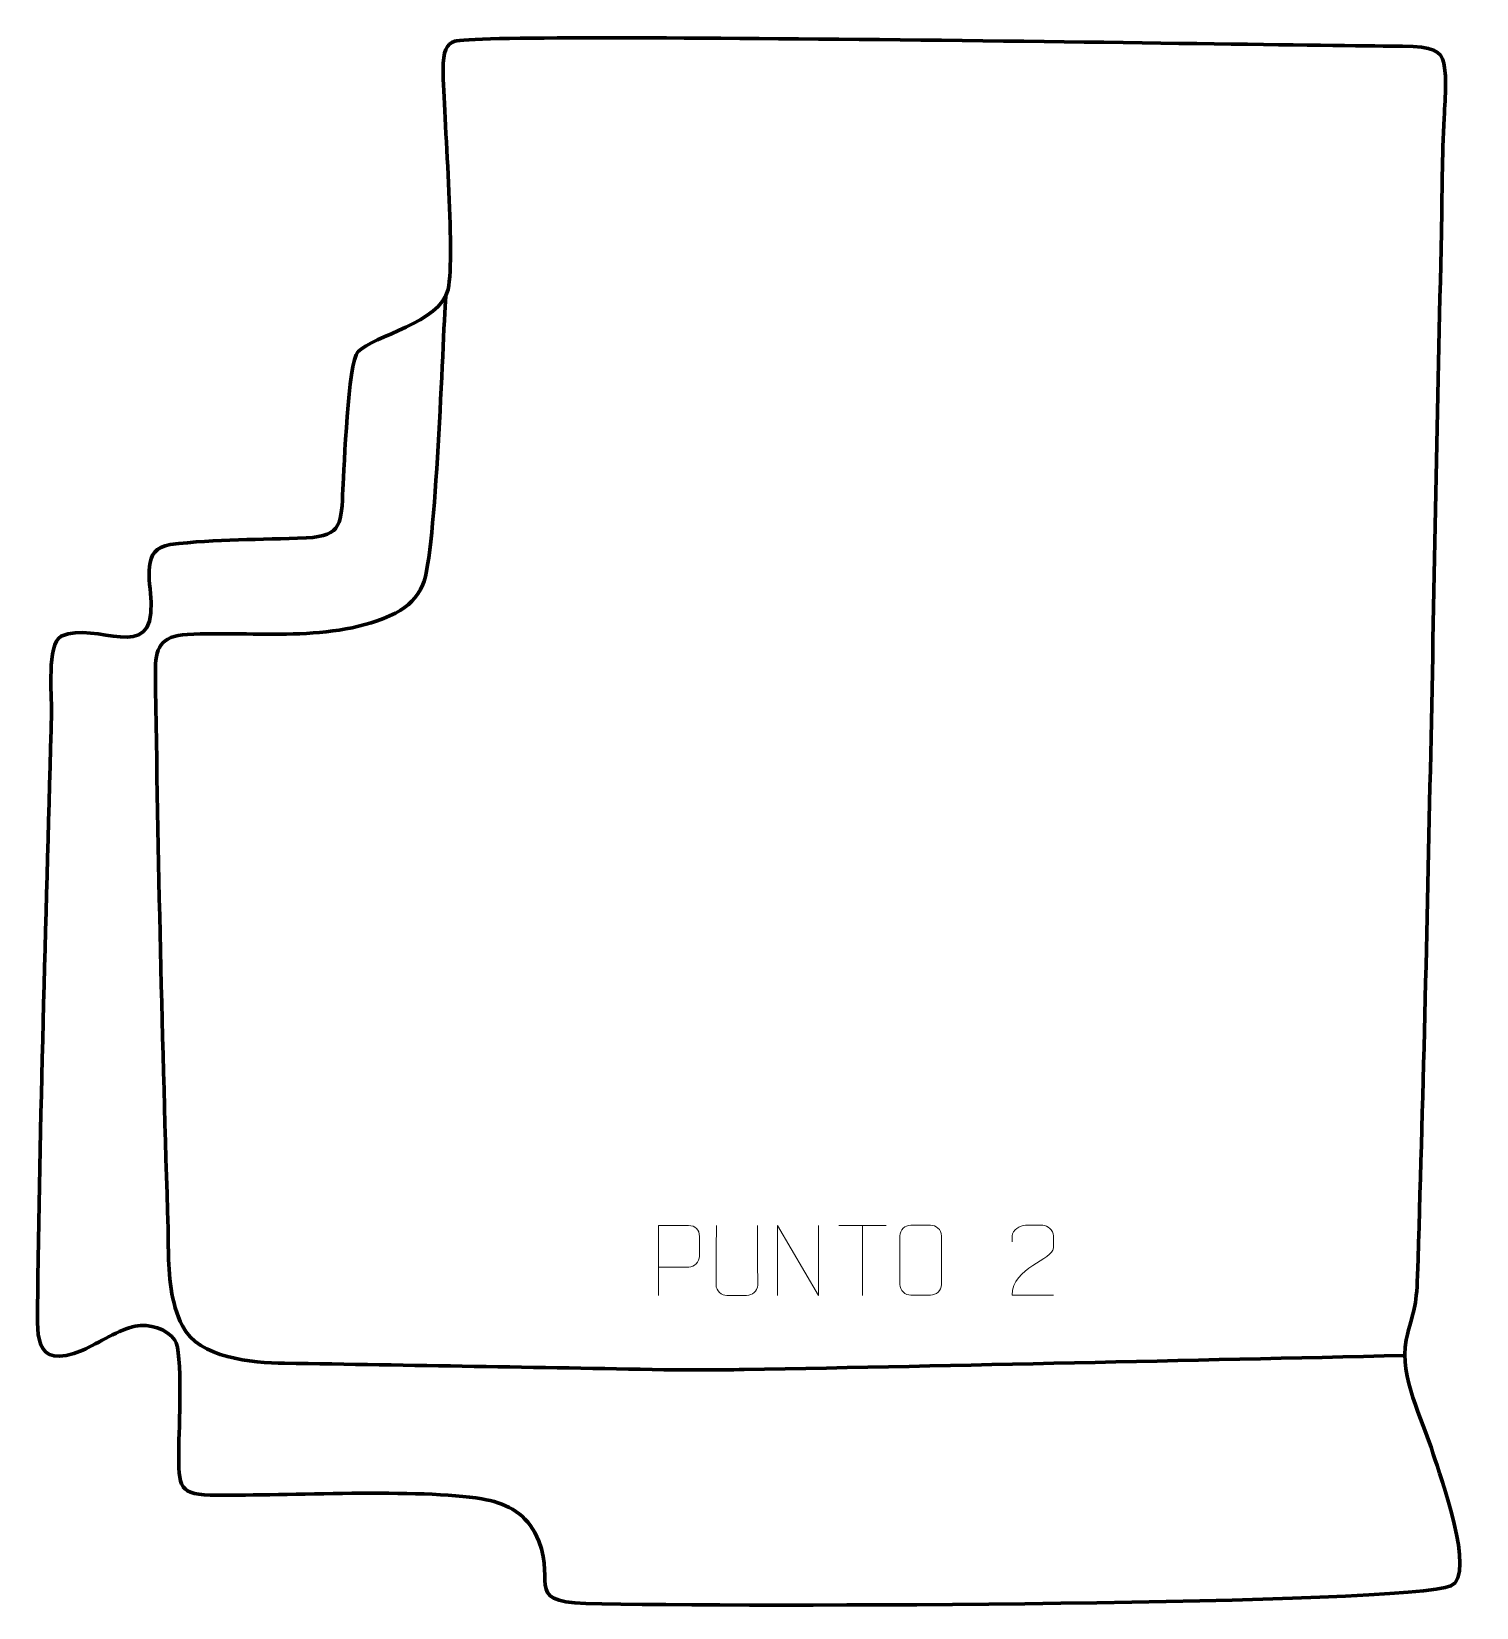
# Model space of a CAD drawing. Header units: millimetres. Extents: x -542 to -27, y 74 to 636.
import ezdxf

# ---------------------------------------------------------------- set-up
doc = ezdxf.new("R2010")
doc.units = ezdxf.units.MM
doc.header["$MEASUREMENT"] = 0
doc.layers.add('layer 2', color=7, linetype='Continuous')
doc.layers.add('layer 3', color=7, linetype='Continuous')

msp = doc.modelspace()

# ---------------------------------------------------------------- linework, layer by layer
at = {"layer": 'layer 2', "color": 142, "lineweight": 158}
msp.add_open_spline([(-52.1197, 163.6355), (-130.6874, 161.9783), (-209.3737, 160.0032), (-287.9317, 158.6553), (-287.9317, 158.6553), (-297.4642, 158.4918), (-306.9512, 158.4369), (-316.4849, 158.5961), (-316.4849, 158.5961), (-361.6298, 159.4204), (-406.7767, 160.1397), (-451.9225, 160.9148), (-451.9225, 160.9148), (-463.5578, 161.1147), (-482.3345, 162.5632), (-488.336, 174.2472), (-488.336, 174.2472), (-492.4725, 182.3005), (-493.2061, 192.3482), (-493.3282, 201.2588), (-493.3282, 201.2588), (-493.3492, 203.853), (-493.3643, 206.4195), (-493.427, 209.0147), (-493.427, 209.0147), (-495.4757, 275.1495), (-497.0947, 341.284), (-497.9478, 407.4459), (-497.9478, 407.4459), (-498.0567, 416.0922), (-496.3188, 420.4447), (-486.5265, 420.9889), (-486.5265, 420.9889), (-462.1625, 422.343), (-435.0532, 417.6179), (-412.2622, 428.6112), (-412.2622, 428.6112), (-407.5532, 431.1617), (-404.7523, 433.927), (-402.494, 438.7772), (-402.494, 438.7772), (-397.7338, 450.4551), (-395.4714, 525.0182), (-394.3798, 541.7456)], degree=3, knots=[0, 0, 0, 0, 0.08333333, 0.08333333, 0.08333333, 0.08333333, 0.16666667, 0.16666667, 0.16666667, 0.16666667, 0.25, 0.25, 0.25, 0.25, 0.33333333, 0.33333333, 0.33333333, 0.33333333, 0.41666667, 0.41666667, 0.41666667, 0.41666667, 0.5, 0.5, 0.5, 0.5, 0.58333333, 0.58333333, 0.58333333, 0.58333333, 0.66666667, 0.66666667, 0.66666667, 0.66666667, 0.75, 0.75, 0.75, 0.75, 0.83333333, 0.83333333, 0.83333333, 0.83333333, 1, 1, 1, 1], dxfattribs=at)
at = {"layer": 'layer 2', "color": 250, "lineweight": 9}
for points, knots in [([(-318.4922, 185.1123), (-318.4922, 185.1123), (-318.4922, 210.0659), (-318.4922, 210.0659), (-318.4922, 210.0659), (-314.8972, 210.0659), (-311.3019, 210.0659), (-307.7065, 210.0659), (-307.7065, 210.0659), (-305.3813, 210.028), (-303.8239, 208.5379), (-303.8281, 206.1718), (-303.8281, 206.1718), (-303.8285, 204.1361), (-303.8285, 201.0768), (-303.8281, 199.0408), (-303.8281, 199.0408), (-303.8346, 197.1654), (-305.6468, 195.2235), (-307.6564, 195.2044), (-307.6564, 195.2044), (-307.6564, 195.2044), (-318.4922, 195.2044), (-318.4922, 195.2044)], [0, 0, 0, 0, 0.14285714, 0.14285714, 0.14285714, 0.14285714, 0.28571429, 0.28571429, 0.28571429, 0.28571429, 0.42857143, 0.42857143, 0.42857143, 0.42857143, 0.57142857, 0.57142857, 0.57142857, 0.57142857, 0.71428571, 0.71428571, 0.71428571, 0.71428571, 1, 1, 1, 1]), ([(-283.1421, 210.0699), (-283.1425, 204.5304), (-283.0467, 194.3286), (-283.0463, 188.7882), (-283.0463, 188.7882), (-283.1861, 186.5487), (-284.8633, 185.1225), (-287.011, 185.112), (-287.011, 185.112), (-289.3429, 185.1124), (-291.6748, 185.1124), (-294.0063, 185.112), (-294.0063, 185.112), (-295.9313, 185.0105), (-297.9034, 186.827), (-297.8922, 188.7715), (-297.8922, 188.7715), (-297.8919, 194.3334), (-297.7965, 204.5088), (-297.7969, 210.0699)], [0, 0, 0, 0, 0.16666667, 0.16666667, 0.16666667, 0.16666667, 0.33333333, 0.33333333, 0.33333333, 0.33333333, 0.5, 0.5, 0.5, 0.5, 0.66666667, 0.66666667, 0.66666667, 0.66666667, 1, 1, 1, 1]), ([(-276.0311, 185.1162), (-276.0311, 185.1162), (-276.0311, 210.0697), (-276.0311, 210.0697), (-276.0311, 210.0697), (-276.0311, 210.0697), (-261.3763, 185.1162), (-261.3763, 185.1162), (-261.3763, 185.1162), (-261.3763, 185.1162), (-261.3763, 210.0697), (-261.3763, 210.0697)], [0, 0, 0, 0, 0.25, 0.25, 0.25, 0.25, 0.5, 0.5, 0.5, 0.5, 1, 1, 1, 1]), ([(-228.4077, 210.1695), (-226.082, 210.1695), (-223.7559, 210.1695), (-221.4298, 210.1695), (-221.4298, 210.1695), (-219.4832, 210.2051), (-217.4918, 208.7135), (-217.4651, 206.2759), (-217.4651, 206.2759), (-217.4655, 200.529), (-217.4655, 194.7817), (-217.4651, 189.034), (-217.4651, 189.034), (-217.6049, 186.7106), (-219.2821, 185.231), (-221.4298, 185.2202), (-221.4298, 185.2202), (-223.7617, 185.2206), (-226.0936, 185.2206), (-228.4251, 185.2202), (-228.4251, 185.2202), (-230.3501, 185.1148), (-232.3222, 186.9993), (-232.311, 189.0166), (-232.311, 189.0166), (-232.3107, 194.7867), (-232.3107, 200.5564), (-232.311, 206.3257), (-232.311, 206.3257), (-232.3068, 208.4638), (-230.5601, 210.183), (-228.4077, 210.1695)], [0, 0, 0, 0, 0.11111111, 0.11111111, 0.11111111, 0.11111111, 0.22222222, 0.22222222, 0.22222222, 0.22222222, 0.33333333, 0.33333333, 0.33333333, 0.33333333, 0.44444444, 0.44444444, 0.44444444, 0.44444444, 0.55555556, 0.55555556, 0.55555556, 0.55555556, 0.66666667, 0.66666667, 0.66666667, 0.66666667, 0.77777778, 0.77777778, 0.77777778, 0.77777778, 1, 1, 1, 1]), ([(-177.5167, 185.2059), (-182.4311, 185.2062), (-187.3455, 185.2062), (-192.2596, 185.2059), (-192.2596, 185.2059), (-192.2596, 195.1382), (-177.6086, 197.7794), (-177.5167, 202.0897), (-177.5167, 202.0897), (-177.517, 203.5138), (-177.517, 204.9375), (-177.5167, 206.3608), (-177.5167, 206.3608), (-177.5336, 208.4379), (-179.6564, 210.1627), (-181.3274, 210.18), (-181.3274, 210.18), (-183.4006, 210.1796), (-185.4735, 210.1796), (-187.5459, 210.18), (-187.5459, 210.18), (-189.368, 210.1965), (-192.1927, 208.4044), (-192.2596, 206.3108), (-192.2596, 206.3108), (-192.2596, 206.3108), (-192.2596, 204.256), (-192.2596, 204.256)], [0, 0, 0, 0, 0.125, 0.125, 0.125, 0.125, 0.25, 0.25, 0.25, 0.25, 0.375, 0.375, 0.375, 0.375, 0.5, 0.5, 0.5, 0.5, 0.625, 0.625, 0.625, 0.625, 0.75, 0.75, 0.75, 0.75, 1, 1, 1, 1])]:
    msp.add_open_spline(points, degree=3, knots=knots, dxfattribs=at)
for points in [[(-254.1415, 210.0425), (-254.1415, 210.0425), (-237.1543, 210.0425), (-237.1543, 210.0425)], [(-245.6477, 185.1125), (-245.6477, 185.1125), (-245.6477, 210.066), (-245.6477, 210.066)]]:
    msp.add_open_spline(points, degree=3, dxfattribs=at)
at = {"layer": 'layer 3', "color": 242, "lineweight": 158}
msp.add_open_spline([(-52.9438, 630.9552), (-42.0484, 630.8966), (-39.3345, 629.2859), (-38.2613, 624.9299), (-38.2613, 624.9299), (-37.2275, 620.7338), (-37.6299, 613.9565), (-38.1314, 605.2852), (-38.1314, 605.2852), (-38.909, 591.841), (-38.8039, 578.0218), (-39.0871, 564.5264), (-39.0871, 564.5264), (-41.9024, 440.4642), (-43.6675, 316.2016), (-47.6265, 192.1882), (-47.6265, 192.1882), (-48.0071, 180.2672), (-49.0985, 179.9953), (-51.6928, 169.2709), (-51.6928, 169.2709), (-54.0576, 155.1862), (-46.0663, 141.9439), (-41.9846, 128.423), (-41.9846, 128.423), (-39.5807, 120.8406), (-26.5877, 85.5189), (-35.6839, 81.4183), (-35.6839, 81.4183), (-50.7292, 74.6356), (-288.8342, 73.724), (-344.3631, 75.1612), (-344.3631, 75.1612), (-367.6571, 75.7815), (-353.6104, 83.6922), (-362.5735, 100.4819), (-362.5735, 100.4819), (-366.5314, 107.8959), (-373.5623, 111.1312), (-381.4507, 112.4692), (-381.4507, 112.4692), (-403.4915, 116.208), (-451.7306, 113.6086), (-475.9281, 113.8025), (-475.9281, 113.8025), (-490.1485, 113.9164), (-489.5471, 116.3513), (-489.6285, 130.089), (-489.6285, 130.089), (-489.5586, 136.7091), (-488.1284, 165.1923), (-491.0023, 169.1569), (-491.0023, 169.1569), (-493.9055, 173.1619), (-500.2308, 175.1422), (-505.1238, 174.1651), (-505.1238, 174.1651), (-510.5716, 173.0772), (-518.3898, 168.0732), (-523.8639, 165.6042), (-523.8639, 165.6042), (-542.1471, 157.7497), (-540.0568, 171.9978), (-539.9376, 185.0687), (-539.9376, 185.0687), (-539.1256, 254.6048), (-536.7465, 324.0203), (-535.0357, 393.5264), (-535.0357, 393.5264), (-534.893, 399.3208), (-536.7658, 417.2997), (-531.5736, 420.3546), (-531.5736, 420.3546), (-518.9763, 426.1477), (-498.5381, 409.8464), (-499.4601, 432.5681), (-499.4601, 432.5681), (-499.7833, 440.5336), (-503.124, 451.5677), (-492.6462, 453.0603), (-492.6462, 453.0603), (-476.102, 455.1972), (-460.5948, 454.7347), (-444.1159, 455.4824), (-444.1159, 455.4824), (-431.048, 456.0753), (-431.7069, 461.0624), (-431.0306, 472.9077), (-431.0306, 472.9077), (-430.5822, 480.4774), (-429.2472, 518.1265), (-425.6827, 521.8195), (-425.6827, 521.8195), (-419.9663, 527.742), (-396.4444, 532.0603), (-393.4781, 544.1543), (-393.4781, 544.1543), (-390.9535, 557.3604), (-395.102, 605.962), (-395.2972, 622.684), (-395.2972, 622.684), (-395.373, 629.1724), (-394.0247, 631.7684), (-391.1304, 632.7285), (-391.1304, 632.7285), (-380.6815, 636.1946), (-90.4935, 631.1572), (-52.9438, 630.9552)], degree=3, knots=[0, 0, 0, 0, 0.03571429, 0.03571429, 0.03571429, 0.03571429, 0.07142857, 0.07142857, 0.07142857, 0.07142857, 0.10714286, 0.10714286, 0.10714286, 0.10714286, 0.14285714, 0.14285714, 0.14285714, 0.14285714, 0.17857143, 0.17857143, 0.17857143, 0.17857143, 0.21428571, 0.21428571, 0.21428571, 0.21428571, 0.25, 0.25, 0.25, 0.25, 0.28571429, 0.28571429, 0.28571429, 0.28571429, 0.32142857, 0.32142857, 0.32142857, 0.32142857, 0.35714286, 0.35714286, 0.35714286, 0.35714286, 0.39285714, 0.39285714, 0.39285714, 0.39285714, 0.42857143, 0.42857143, 0.42857143, 0.42857143, 0.46428571, 0.46428571, 0.46428571, 0.46428571, 0.5, 0.5, 0.5, 0.5, 0.53571429, 0.53571429, 0.53571429, 0.53571429, 0.57142857, 0.57142857, 0.57142857, 0.57142857, 0.60714286, 0.60714286, 0.60714286, 0.60714286, 0.64285714, 0.64285714, 0.64285714, 0.64285714, 0.67857143, 0.67857143, 0.67857143, 0.67857143, 0.71428571, 0.71428571, 0.71428571, 0.71428571, 0.75, 0.75, 0.75, 0.75, 0.78571429, 0.78571429, 0.78571429, 0.78571429, 0.82142857, 0.82142857, 0.82142857, 0.82142857, 0.85714286, 0.85714286, 0.85714286, 0.85714286, 0.89285714, 0.89285714, 0.89285714, 0.89285714, 0.92857143, 0.92857143, 0.92857143, 0.92857143, 1, 1, 1, 1], dxfattribs=at)

doc.saveas('drawing.dxf')
